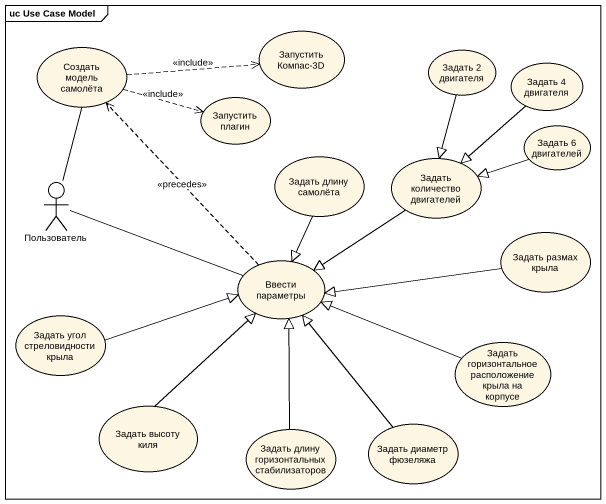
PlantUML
@startuml
mainframe uc Use Case Model
usecase "Создать модель самолёта" as Создать_модель_самолёта
usecase "Запустить Компас-3D" as Запустить_Компас_3D
usecase "Задать 2 двигателя" as Задать_2_двигателя
usecase "Задать 4 двигателя" as Задать_4_двигателя
usecase "Запустить плагин" as Запустить_плагин
usecase "Задать 6 двигателей" as Задать_6_двигателей
usecase "Задать длину самолёта" as Задать_длину_самолёта
usecase "Задать количество двигателей" as Задать_количество_двигателей
actor Пользователь
usecase "Задать размах крыла" as Задать_размах_крыла
usecase "Ввести параметры" as Ввести_параметры
usecase "Задать угол стреловидности крыла" as Задать_угол_стреловидности
usecase "Задать горизонтальное расположение крыла на корпусе" as Задать_горизонтальное
usecase "Задать высоту киля" as Задать_высоту_киля
usecase "Задать длину горизонтальных стабилизаторов" as Задать_длину_горизонтальных
usecase "Задать диаметр фюзеляжа" as Задать_диаметр_фюзеляжа
Создать_модель_самолёта .right.> Запустить_Компас_3D : <<include>>
Создать_модель_самолёта .right.> Запустить_плагин : <<include>>
Создать_модель_самолёта -- Пользователь
Задать_2_двигателя --|> Задать_количество_двигателей
Задать_4_двигателя --|> Задать_количество_двигателей
Задать_6_двигателей -left-|> Задать_количество_двигателей
Задать_длину_самолёта --|> Ввести_параметры
Задать_количество_двигателей --|> Ввести_параметры
Задать_размах_крыла -left-|> Ввести_параметры
Ввести_параметры .up.> Создать_модель_самолёта : <<precedes>>
Ввести_параметры -left- Пользователь
Задать_угол_стреловидности -right-|> Ввести_параметры
Задать_горизонтальное -left-|> Ввести_параметры
Задать_высоту_киля -up-|> Ввести_параметры
Задать_длину_горизонтальных -up-|> Ввести_параметры
Задать_диаметр_фюзеляжа -up-|> Ввести_параметры
@enduml
